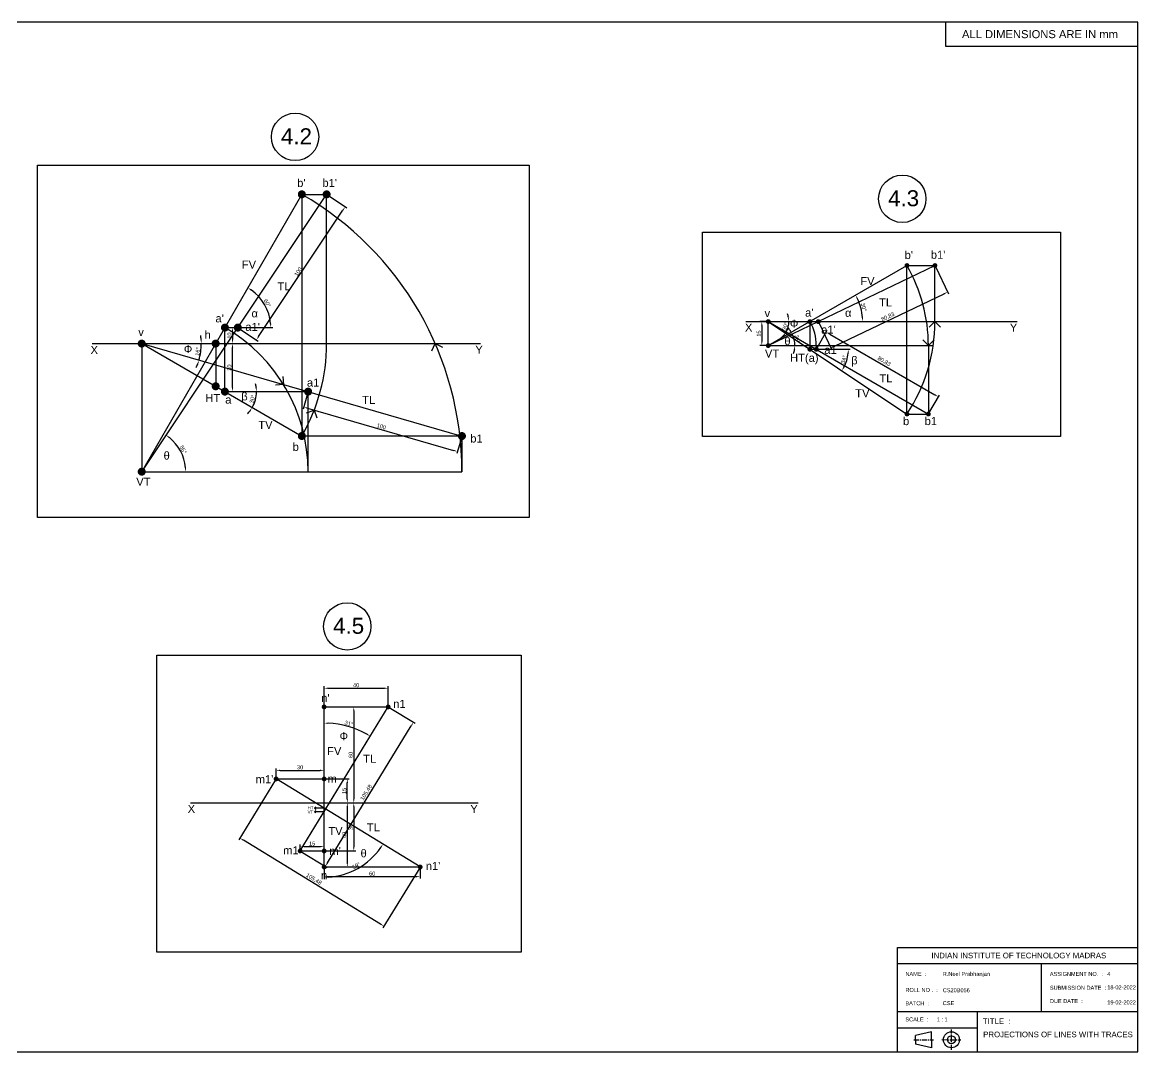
# Model space of a CAD drawing. Header units: millimetres. Extents: x 0 to 1082, y 0 to 643.
# Drawn here: x 385 to 1082, y 0 to 643 of the extents above; entities that cross this region are included whole.
import ezdxf

# ---------------------------------------------------------------- set-up
doc = ezdxf.new("R2010")
doc.units = ezdxf.units.MM
doc.linetypes.add('CENTER', pattern=[50.8, 31.75, -6.35, 6.35, -6.35])
doc.styles.get("Standard").update_dxf_attribs({"font": 'arial.ttf'})
doc.dimstyles.new('ISO-25', dxfattribs={"dimtxt": 2.5, "dimasz": 2.5, "dimexe": 1.25, "dimexo": 0.625, "dimtad": 1, "dimtxsty": 'Standard', "dimcen": 2.5, "dimclrd": 3, "dimclre": 3, "dimclrt": 3, "dimadec": 0, "dimazin": 0, "dimtfac": 1, "dimtmove": 0, "dimatfit": 3, "dimfxl": 1, "dimtfillclr": 3, "dimarcsym": 0})

# ---------------------------------------------------------------- blocks, each defined once
blk = doc.blocks.new('*D7')
at = {"color": 3, "lineweight": -2, "transparency": 16777216}
for p, q in [((563.56, 411.65), (560.59, 401.39)), ((563.34, 401.89), (654.61, 375.54)), ((659.63, 383.91), (656.67, 373.65))]:
    blk.add_line(p, q, dxfattribs=at)
at = {"color": 3, "transparency": 16777216}
for points in [[(563.46, 402.29), (563.23, 401.49), (560.94, 402.59)], [(654.73, 375.95), (654.5, 375.14), (657.02, 374.85)]]:
    blk.add_solid(points, dxfattribs=at)
at = {"layer": 'Defpoints', "color": 0, "transparency": 16777216}
for p in [(563.73, 412.25), (659.81, 384.51), (657.02, 374.85)]:
    blk.add_point(p, dxfattribs=at)
at = {"color": 3, "transparency": 16777216, "insert": (609.51, 390.55), "char_height": 2.5, "attachment_point": 5, "rotation": 343.89789}
blk.add_mtext('100', dxfattribs=at)
blk = doc.blocks.new('*D8')
at = {"color": 3, "lineweight": -2, "transparency": 16777216}
for p, q in [((575.8, 535.11), (587.94, 527.02)), ((532.81, 446.58), (585.51, 525.63)), ((520.33, 451.9), (532.46, 443.81))]:
    blk.add_line(p, q, dxfattribs=at)
at = {"color": 3, "transparency": 16777216}
for points in [[(585.16, 525.86), (585.85, 525.4), (586.89, 527.71)], [(532.46, 446.81), (533.16, 446.35), (531.42, 444.5)]]:
    blk.add_solid(points, dxfattribs=at)
at = {"layer": 'Defpoints', "color": 0, "transparency": 16777216}
for p in [(575.28, 535.45), (586.89, 527.71), (519.81, 452.25)]:
    blk.add_point(p, dxfattribs=at)
at = {"color": 3, "transparency": 16777216, "insert": (557.58, 487.16), "char_height": 2.5, "attachment_point": 5, "rotation": 56.30993}
blk.add_mtext('100', dxfattribs=at)
blk = doc.blocks.new('*D10')
at = {"color": 3, "lineweight": -2, "transparency": 16777216}
for p, q in [((512.39, 442.25), (517.77, 442.25)), ((516.52, 414.75), (516.52, 439.75)), ((512.39, 412.25), (517.77, 412.25))]:
    blk.add_line(p, q, dxfattribs=at)
at = {"color": 3, "transparency": 16777216}
for points in [[(516.1, 439.75), (516.94, 439.75), (516.52, 442.25)], [(516.1, 414.75), (516.94, 414.75), (516.52, 412.25)]]:
    blk.add_solid(points, dxfattribs=at)
at = {"layer": 'Defpoints', "color": 0, "transparency": 16777216}
for p in [(511.77, 442.25), (516.52, 442.25), (511.77, 412.25)]:
    blk.add_point(p, dxfattribs=at)
at = {"color": 3, "transparency": 16777216, "insert": (514.62, 427.25), "char_height": 2.5, "attachment_point": 5, "rotation": 90}
blk.add_mtext('30', dxfattribs=at)
blk = doc.blocks.new('*D12')
at = {"color": 3, "lineweight": -2, "transparency": 16777216}
blk.add_line((520.43, 452.25), (541.67, 452.25), dxfattribs=at)
blk.add_arc((511.77, 452.25), 28.66, 5.00027, 54.99973, dxfattribs=at)
at = {"color": 3, "transparency": 16777216}
for points in [[(527.98, 475.37), (528.43, 476.07), (526.1, 477.07)], [(540.73, 454.77), (539.9, 454.73), (540.42, 452.25)]]:
    blk.add_solid(points, dxfattribs=at)
at = {"layer": 'Defpoints', "color": 0, "transparency": 16777216}
for p in [(559.81, 535.45), (538.69, 462.05), (511.77, 452.25), (519.81, 452.25), (459.81, 362.25)]:
    blk.add_point(p, dxfattribs=at)
at = {"color": 3, "transparency": 16777216, "insert": (538.23, 467.53), "char_height": 2.5, "attachment_point": 5, "rotation": 300}
blk.add_mtext('60°', dxfattribs=at)
blk = doc.blocks.new('*D13')
at = {"color": 3, "lineweight": -2, "transparency": 16777216}
for start, end in [(330, 360), (7.27568, 14.55136), (315.44864, 322.72432)]:
    blk.add_arc((511.77, 412.25), 19.7, start, end, dxfattribs=at)
at = {"color": 3, "transparency": 16777216}
for points in [[(531.73, 414.77), (530.89, 414.72), (531.47, 412.25)], [(527.1, 400.55), (527.79, 400.09), (528.83, 402.4)]]:
    blk.add_solid(points, dxfattribs=at)
at = {"layer": 'Defpoints', "color": 0, "transparency": 16777216}
for p in [(459.81, 442.25), (511.77, 412.25), (563.73, 412.25), (530.28, 405.51), (559.81, 384.51)]:
    blk.add_point(p, dxfattribs=at)
at = {"color": 3, "transparency": 16777216, "insert": (528.96, 407.64), "char_height": 2.5, "attachment_point": 5, "rotation": 75}
blk.add_mtext('30°', dxfattribs=at)
blk = doc.blocks.new('*D14')
at = {"color": 3, "lineweight": -2, "transparency": 16777216}
for p, q in [((512.39, 452.25), (517.77, 452.25)), ((516.52, 449.75), (516.52, 444.75)), ((512.39, 442.25), (517.77, 442.25))]:
    blk.add_line(p, q, dxfattribs=at)
at = {"color": 3, "transparency": 16777216}
for points in [[(516.1, 449.75), (516.94, 449.75), (516.52, 452.25)], [(516.1, 444.75), (516.94, 444.75), (516.52, 442.25)]]:
    blk.add_solid(points, dxfattribs=at)
at = {"layer": 'Defpoints', "color": 0, "transparency": 16777216}
for p in [(511.77, 452.25), (511.77, 442.25), (516.52, 442.25)]:
    blk.add_point(p, dxfattribs=at)
at = {"color": 3, "transparency": 16777216, "insert": (514.62, 447.25), "char_height": 2.5, "attachment_point": 5, "rotation": 90}
blk.add_mtext('10', dxfattribs=at)
blk = doc.blocks.new('*D16')
at = {"color": 3, "lineweight": -2, "transparency": 16777216}
blk.add_arc((459.81, 362.25), 27.45, 5.22014, 51.08979, dxfattribs=at)
at = {"color": 3, "transparency": 16777216}
for points in [[(476.8, 383.27), (477.29, 383.94), (475.03, 385.09)], [(487.56, 364.77), (486.72, 364.73), (487.26, 362.25)]]:
    blk.add_solid(points, dxfattribs=at)
at = {"layer": 'Defpoints', "color": 0, "transparency": 16777216}
for p in [(575.28, 535.45), (485.8, 371.08), (459.81, 362.25), (459.81, 362.25), (659.81, 362.25)]:
    blk.add_point(p, dxfattribs=at)
at = {"color": 3, "transparency": 16777216, "insert": (485.68, 376.1), "char_height": 2.5, "attachment_point": 5, "rotation": 298.15497}
blk.add_mtext('56°', dxfattribs=at)
blk = doc.blocks.new('*D17')
at = {"color": 3, "lineweight": -2, "transparency": 16777216}
for p, q in [((955.48, 490.43), (963.7, 473.33)), ((892.55, 440.54), (960.91, 473.37)), ((882.63, 455.43), (890.84, 438.33))]:
    blk.add_line(p, q, dxfattribs=at)
at = {"color": 3, "transparency": 16777216}
for points in [[(960.73, 473.75), (961.09, 473), (963.16, 474.46)], [(892.37, 440.91), (892.73, 440.16), (890.3, 439.46)]]:
    blk.add_solid(points, dxfattribs=at)
at = {"layer": 'Defpoints', "color": 0, "transparency": 16777216}
for p in [(955.21, 491), (963.16, 474.46), (882.36, 456)]:
    blk.add_point(p, dxfattribs=at)
at = {"color": 3, "transparency": 16777216, "insert": (925.81, 458.87), "char_height": 2.5, "attachment_point": 5, "rotation": 25.65891}
blk.add_mtext('80,83', dxfattribs=at)
blk = doc.blocks.new('*D18')
at = {"color": 3, "lineweight": -2, "transparency": 16777216}
for p, q in [((881.44, 439.22), (887.97, 450.53)), ((889.51, 448.19), (955.18, 410.28)), ((951.44, 398.8), (957.97, 410.11))]:
    blk.add_line(p, q, dxfattribs=at)
at = {"color": 3, "transparency": 16777216}
for points in [[(889.72, 448.55), (889.3, 447.83), (887.35, 449.44)], [(955.39, 410.64), (954.97, 409.92), (957.35, 409.03)]]:
    blk.add_solid(points, dxfattribs=at)
at = {"layer": 'Defpoints', "color": 0, "transparency": 16777216}
for p in [(881.13, 438.68), (957.35, 409.03), (951.13, 398.26)]:
    blk.add_point(p, dxfattribs=at)
at = {"color": 3, "transparency": 16777216, "insert": (923.41, 431.08), "char_height": 2.5, "attachment_point": 5, "rotation": 330}
blk.add_mtext('80,83', dxfattribs=at)
blk = doc.blocks.new('*D20')
at = {"color": 3, "lineweight": -2, "transparency": 16777216}
blk.add_arc((877.11, 456), 32.92, 4.35181, 25.64819, dxfattribs=at)
at = {"color": 3, "transparency": 16777216}
for points in [[(906.42, 470.05), (907.16, 470.44), (905.62, 472.46)], [(910.36, 458.51), (909.52, 458.48), (910.03, 456)]]:
    blk.add_solid(points, dxfattribs=at)
at = {"layer": 'Defpoints', "color": 0, "transparency": 16777216}
for p in [(937.73, 491), (909.53, 461.71), (837.11, 456), (1006.48, 456), (851.13, 441)]:
    blk.add_point(p, dxfattribs=at)
at = {"color": 3, "transparency": 16777216, "insert": (910.75, 465.01), "char_height": 2.5, "attachment_point": 5, "rotation": 285}
blk.add_mtext('30°', dxfattribs=at)
blk = doc.blocks.new('*D21')
at = {"color": 3, "lineweight": -2, "transparency": 16777216}
for start, end in [(34.30459, 42.95028), (360, 25.65891), (342.70862, 351.35431)]:
    blk.add_arc((851.13, 441), 16.58, start, end, dxfattribs=at)
at = {"color": 3, "transparency": 16777216}
for points in [[(865.19, 450.55), (864.47, 450.13), (866.08, 448.18)], [(867.11, 438.53), (867.94, 438.47), (867.71, 441)]]:
    blk.add_solid(points, dxfattribs=at)
at = {"layer": 'Defpoints', "color": 0, "transparency": 16777216}
for p in [(955.21, 491), (851.13, 441), (851.13, 441), (867.53, 443.46), (954.13, 441)]:
    blk.add_point(p, dxfattribs=at)
at = {"color": 3, "transparency": 16777216, "insert": (869.15, 445.1), "char_height": 2.5, "attachment_point": 5, "rotation": 282.82945}
blk.add_mtext('26°', dxfattribs=at)
blk = doc.blocks.new('*D22')
at = {"color": 3, "lineweight": -2, "transparency": 16777216}
for start, end in [(11.13552, 22.27103), (330, 0), (307.72897, 318.86448)]:
    blk.add_arc((851.13, 456), 12.88, start, end, dxfattribs=at)
at = {"color": 3, "transparency": 16777216}
for points in [[(864.19, 458.52), (863.36, 458.44), (864.01, 456)], [(860.49, 447.76), (861.17, 447.28), (862.29, 449.55)]]:
    blk.add_solid(points, dxfattribs=at)
at = {"layer": 'Defpoints', "color": 0, "transparency": 16777216}
for p in [(837.11, 456), (851.13, 456), (1006.48, 456), (863.24, 451.59), (951.13, 398.26)]:
    blk.add_point(p, dxfattribs=at)
at = {"color": 3, "transparency": 16777216, "insert": (861.74, 453.15), "char_height": 2.5, "attachment_point": 5, "rotation": 75}
blk.add_mtext('30°', dxfattribs=at)
blk = doc.blocks.new('*D23')
at = {"color": 3, "lineweight": -2, "transparency": 16777216}
blk.add_line((881.76, 438.68), (902.37, 438.68), dxfattribs=at)
blk.add_arc((877.11, 438.68), 24.01, 332.27964, 354.03029, dxfattribs=at)
at = {"color": 3, "transparency": 16777216}
for points in [[(900.57, 436.2), (901.4, 436.16), (901.12, 438.68)], [(898.72, 427.3), (898, 427.72), (897.08, 425.36)]]:
    blk.add_solid(points, dxfattribs=at)
at = {"layer": 'Defpoints', "color": 0, "transparency": 16777216}
for p in [(851.13, 456), (877.11, 438.68), (881.13, 438.68), (899.3, 429.5), (937.73, 398.26)]:
    blk.add_point(p, dxfattribs=at)
at = {"color": 3, "transparency": 16777216, "insert": (898.27, 432.27), "char_height": 2.5, "attachment_point": 5, "rotation": 73.15497}
blk.add_mtext('34°', dxfattribs=at)
blk = doc.blocks.new('*D34')
at = {"color": 3, "lineweight": -2, "transparency": 16777216}
for p, q in [((614.26, 215.03), (630.55, 205.08)), ((575.79, 117.86), (628.18, 203.6)), ((559.26, 125.03), (575.55, 115.08))]:
    blk.add_line(p, q, dxfattribs=at)
at = {"color": 3, "transparency": 16777216}
for points in [[(627.83, 203.81), (628.54, 203.38), (629.49, 205.73)], [(575.43, 118.08), (576.14, 117.65), (574.49, 115.73)]]:
    blk.add_solid(points, dxfattribs=at)
at = {"layer": 'Defpoints', "color": 0, "transparency": 16777216}
for p in [(613.73, 215.36), (629.49, 205.73), (558.73, 125.36)]:
    blk.add_point(p, dxfattribs=at)
at = {"color": 3, "transparency": 16777216, "insert": (600.17, 161.84), "char_height": 2.5, "attachment_point": 5, "rotation": 58.57043}
blk.add_mtext('105,48', dxfattribs=at)
blk = doc.blocks.new('*D36')
at = {"color": 3, "lineweight": -2, "transparency": 16777216}
for p, q in [((543.41, 169.82), (520.49, 132.32)), ((609.01, 79.69), (523.27, 132.09)), ((633.41, 114.82), (610.49, 77.32))]:
    blk.add_line(p, q, dxfattribs=at)
at = {"color": 3, "transparency": 16777216}
for points in [[(523.49, 132.44), (523.06, 131.73), (521.14, 133.39)], [(609.22, 80.05), (608.79, 79.34), (611.14, 78.39)]]:
    blk.add_solid(points, dxfattribs=at)
at = {"layer": 'Defpoints', "color": 0, "transparency": 16777216}
for p in [(543.73, 170.36), (521.14, 133.39), (633.73, 115.36)]:
    blk.add_point(p, dxfattribs=at)
at = {"color": 3, "transparency": 16777216, "insert": (567.25, 107.71), "char_height": 2.5, "attachment_point": 5, "rotation": 328.57043}
blk.add_mtext('105,48', dxfattribs=at)
blk = doc.blocks.new('*D37')
at = {"color": 3, "lineweight": -2, "transparency": 16777216}
for p, q in [((573.73, 215.98), (573.73, 228.25)), ((576.23, 227), (611.23, 227)), ((613.73, 215.98), (613.73, 228.25))]:
    blk.add_line(p, q, dxfattribs=at)
at = {"color": 3, "transparency": 16777216}
for points in [[(576.23, 227.41), (576.23, 226.58), (573.73, 227)], [(611.23, 227.41), (611.23, 226.58), (613.73, 227)]]:
    blk.add_solid(points, dxfattribs=at)
at = {"layer": 'Defpoints', "color": 0, "transparency": 16777216}
for p in [(613.73, 227), (573.73, 215.36), (613.73, 215.36)]:
    blk.add_point(p, dxfattribs=at)
at = {"color": 3, "transparency": 16777216, "insert": (593.73, 228.9), "char_height": 2.5, "attachment_point": 5}
blk.add_mtext('40', dxfattribs=at)
blk = doc.blocks.new('*D38')
at = {"color": 3, "lineweight": -2, "transparency": 16777216}
for p, q in [((574.36, 215.36), (593.49, 215.36)), ((592.24, 212.86), (592.24, 157.86)), ((574.36, 155.36), (593.49, 155.36))]:
    blk.add_line(p, q, dxfattribs=at)
at = {"color": 3, "transparency": 16777216}
for points in [[(591.83, 212.86), (592.66, 212.86), (592.24, 215.36)], [(591.83, 157.86), (592.66, 157.86), (592.24, 155.36)]]:
    blk.add_solid(points, dxfattribs=at)
at = {"layer": 'Defpoints', "color": 0, "transparency": 16777216}
for p in [(573.73, 215.36), (573.73, 155.36), (592.24, 155.36)]:
    blk.add_point(p, dxfattribs=at)
at = {"color": 3, "transparency": 16777216, "insert": (590.34, 185.36), "char_height": 2.5, "attachment_point": 5, "rotation": 90}
blk.add_mtext('60', dxfattribs=at)
blk = doc.blocks.new('*D39')
at = {"color": 3, "lineweight": -2, "transparency": 16777216}
for p, q in [((574.36, 170.36), (589.46, 170.36)), ((588.21, 157.86), (588.21, 167.86)), ((574.36, 155.36), (589.46, 155.36))]:
    blk.add_line(p, q, dxfattribs=at)
at = {"color": 3, "transparency": 16777216}
for points in [[(587.79, 167.86), (588.62, 167.86), (588.21, 170.36)], [(587.79, 157.86), (588.62, 157.86), (588.21, 155.36)]]:
    blk.add_solid(points, dxfattribs=at)
at = {"layer": 'Defpoints', "color": 0, "transparency": 16777216}
for p in [(573.73, 170.36), (588.21, 170.36), (573.73, 155.36)]:
    blk.add_point(p, dxfattribs=at)
at = {"color": 3, "transparency": 16777216, "insert": (586.3, 162.86), "char_height": 2.5, "attachment_point": 5, "rotation": 90}
blk.add_mtext('15', dxfattribs=at)
blk = doc.blocks.new('*D40')
at = {"color": 3, "lineweight": -2, "transparency": 16777216}
for p, q in [((574.36, 155.36), (589.46, 155.36)), ((588.21, 152.86), (588.21, 117.86)), ((574.36, 115.36), (589.46, 115.36))]:
    blk.add_line(p, q, dxfattribs=at)
at = {"color": 3, "transparency": 16777216}
for points in [[(587.79, 152.86), (588.62, 152.86), (588.21, 155.36)], [(587.79, 117.86), (588.62, 117.86), (588.21, 115.36)]]:
    blk.add_solid(points, dxfattribs=at)
at = {"layer": 'Defpoints', "color": 0, "transparency": 16777216}
for p in [(573.73, 155.36), (573.73, 115.36), (588.21, 115.36)]:
    blk.add_point(p, dxfattribs=at)
at = {"color": 3, "transparency": 16777216, "insert": (586.3, 135.36), "char_height": 2.5, "attachment_point": 5, "rotation": 90}
blk.add_mtext('40', dxfattribs=at)
blk = doc.blocks.new('*D41')
at = {"color": 3, "lineweight": -2, "transparency": 16777216}
for p, q in [((574.36, 155.36), (593.49, 155.36)), ((592.24, 152.86), (592.24, 127.86)), ((574.36, 125.36), (593.49, 125.36))]:
    blk.add_line(p, q, dxfattribs=at)
at = {"color": 3, "transparency": 16777216}
for points in [[(591.83, 152.86), (592.66, 152.86), (592.24, 155.36)], [(591.83, 127.86), (592.66, 127.86), (592.24, 125.36)]]:
    blk.add_solid(points, dxfattribs=at)
at = {"layer": 'Defpoints', "color": 0, "transparency": 16777216}
for p in [(573.73, 155.36), (573.73, 125.36), (592.24, 125.36)]:
    blk.add_point(p, dxfattribs=at)
at = {"color": 3, "transparency": 16777216, "insert": (590.34, 140.36), "char_height": 2.5, "attachment_point": 5, "rotation": 90}
blk.add_mtext('30', dxfattribs=at)
blk = doc.blocks.new('*D42')
at = {"color": 3, "lineweight": -2, "transparency": 16777216}
for p, q in [((543.73, 170.98), (543.73, 176.97)), ((546.23, 175.72), (571.23, 175.72)), ((573.73, 170.98), (573.73, 176.97))]:
    blk.add_line(p, q, dxfattribs=at)
at = {"color": 3, "transparency": 16777216}
for points in [[(546.23, 176.13), (546.23, 175.3), (543.73, 175.72)], [(571.23, 176.13), (571.23, 175.3), (573.73, 175.72)]]:
    blk.add_solid(points, dxfattribs=at)
at = {"layer": 'Defpoints', "color": 0, "transparency": 16777216}
for p in [(573.73, 175.72), (543.73, 170.36), (573.73, 170.36)]:
    blk.add_point(p, dxfattribs=at)
at = {"color": 3, "transparency": 16777216, "insert": (558.73, 177.62), "char_height": 2.5, "attachment_point": 5}
blk.add_mtext('30', dxfattribs=at)
blk = doc.blocks.new('*D43')
at = {"color": 3, "lineweight": -2, "transparency": 16777216}
for p, q in [((558.73, 125.98), (558.73, 129.34)), ((561.23, 128.09), (571.23, 128.09)), ((573.73, 125.98), (573.73, 129.34))]:
    blk.add_line(p, q, dxfattribs=at)
at = {"color": 3, "transparency": 16777216}
for points in [[(561.23, 128.51), (561.23, 127.68), (558.73, 128.09)], [(571.23, 128.51), (571.23, 127.68), (573.73, 128.09)]]:
    blk.add_solid(points, dxfattribs=at)
at = {"layer": 'Defpoints', "color": 0, "transparency": 16777216}
for p in [(573.73, 128.09), (558.73, 125.36), (573.73, 125.36)]:
    blk.add_point(p, dxfattribs=at)
at = {"color": 3, "transparency": 16777216, "insert": (566.23, 130), "char_height": 2.5, "attachment_point": 5}
blk.add_mtext('15', dxfattribs=at)
blk = doc.blocks.new('*D44')
at = {"color": 3, "lineweight": -2, "transparency": 16777216}
for p, q in [((573.73, 114.73), (573.73, 108.08)), ((633.73, 114.73), (633.73, 108.08)), ((576.23, 109.33), (631.23, 109.33))]:
    blk.add_line(p, q, dxfattribs=at)
at = {"color": 3, "transparency": 16777216}
for points in [[(576.23, 109.75), (576.23, 108.92), (573.73, 109.33)], [(631.23, 109.75), (631.23, 108.92), (633.73, 109.33)]]:
    blk.add_solid(points, dxfattribs=at)
at = {"layer": 'Defpoints', "color": 0, "transparency": 16777216}
for p in [(573.73, 115.36), (633.73, 115.36), (633.73, 109.33)]:
    blk.add_point(p, dxfattribs=at)
at = {"color": 3, "transparency": 16777216, "insert": (603.73, 111.24), "char_height": 2.5, "attachment_point": 5}
blk.add_mtext('60', dxfattribs=at)
blk = doc.blocks.new('*D45')
at = {"color": 3, "lineweight": -2, "transparency": 16777216}
blk.add_arc((573.73, 149.9), 55.3, 61.16111, 87.40932, dxfattribs=at)
at = {"color": 3, "transparency": 16777216}
for points in [[(576.22, 204.73), (576.24, 205.56), (573.73, 205.2)], [(600.61, 198.7), (600.19, 197.98), (602.57, 197.09)]]:
    blk.add_solid(points, dxfattribs=at)
at = {"layer": 'Defpoints', "color": 0, "transparency": 16777216}
for p in [(573.73, 215.36), (613.73, 215.36), (593.51, 201.54), (558.73, 125.36), (573.73, 115.36)]:
    blk.add_point(p, dxfattribs=at)
at = {"color": 3, "transparency": 16777216, "insert": (589.22, 204.96), "char_height": 2.5, "attachment_point": 5, "rotation": 344.28522}
blk.add_mtext('31°', dxfattribs=at)
blk = doc.blocks.new('*D46')
at = {"color": 3, "lineweight": -2, "transparency": 16777216}
blk.add_line((573.73, 114.73), (573.73, 107.76), dxfattribs=at)
blk.add_arc((573.73, 152.02), 43.01, 273.33066, 325.23978, dxfattribs=at)
at = {"color": 3, "transparency": 16777216}
for points in [[(608.72, 127.73), (609.42, 127.27), (610.43, 129.6)], [(576.24, 108.67), (576.22, 109.5), (573.73, 109.01)]]:
    blk.add_solid(points, dxfattribs=at)
at = {"layer": 'Defpoints', "color": 0, "transparency": 16777216}
for p in [(573.73, 215.36), (543.73, 170.36), (573.73, 115.36), (588.11, 111.48), (633.73, 115.36)]:
    blk.add_point(p, dxfattribs=at)
at = {"color": 3, "transparency": 16777216, "insert": (593.84, 116.17), "char_height": 2.5, "attachment_point": 5, "rotation": 29.28522}
blk.add_mtext('59°', dxfattribs=at)
blk = doc.blocks.new('*D48')
at = {"color": 3, "lineweight": -2, "transparency": 16777216}
for start, end in [(3.85248, 7.70497), (343.89789, 0), (336.19292, 340.0454)]:
    blk.add_arc((459.81, 442.25), 37.19, start, end, dxfattribs=at)
at = {"color": 3, "transparency": 16777216}
for points in [[(497.33, 444.76), (496.49, 444.73), (496.99, 442.25)], [(494.37, 429.69), (495.16, 429.43), (495.53, 431.94)]]:
    blk.add_solid(points, dxfattribs=at)
at = {"layer": 'Defpoints', "color": 0, "transparency": 16777216}
for p in [(428.8, 442.25), (459.81, 442.25), (671.44, 442.25), (496.34, 435.32), (659.81, 384.51)]:
    blk.add_point(p, dxfattribs=at)
at = {"color": 3, "transparency": 16777216, "insert": (494.74, 437.31), "char_height": 2.5, "attachment_point": 5, "rotation": 81.94894}
blk.add_mtext('16°', dxfattribs=at)
blk = doc.blocks.new('*D49')
at = {"color": 3, "lineweight": -2, "transparency": 16777216}
for p, q in [((850.51, 456), (845.83, 456)), ((847.08, 453.5), (847.08, 443.5)), ((850.51, 441), (845.83, 441))]:
    blk.add_line(p, q, dxfattribs=at)
at = {"color": 3, "transparency": 16777216}
for points in [[(846.66, 453.5), (847.49, 453.5), (847.08, 456)], [(846.66, 443.5), (847.49, 443.5), (847.08, 441)]]:
    blk.add_solid(points, dxfattribs=at)
at = {"layer": 'Defpoints', "color": 0, "transparency": 16777216}
for p in [(851.13, 456), (847.08, 441), (851.13, 441)]:
    blk.add_point(p, dxfattribs=at)
at = {"color": 3, "transparency": 16777216, "insert": (845.18, 448.5), "char_height": 2.5, "attachment_point": 5, "rotation": 90}
blk.add_mtext('15', dxfattribs=at)

msp = doc.modelspace()

# ---------------------------------------------------------------- linework, layer by layer
for p, q in [((961.844, 642.909), (961.844, 627.909)), ((961.844, 627.909), (1081.844, 627.909)), ((559.806, 535.454), (575.276, 535.454)), ((575.276, 442.249), (575.276, 535.454)), ((937.733, 490.996), (955.214, 490.996)), ((955.214, 455.996), (955.214, 490.996)), ((951.678, 452.461), (955.214, 455.996)), ((955.214, 455.996), (958.749, 452.461)), ((511.767, 452.249), (519.806, 452.249)), ((640.975, 437.728), (643.109, 442.249)), ((643.109, 442.249), (647.631, 440.116)), ((851.13, 440.996), (954.127, 440.996)), ((881.13, 440.996), (881.13, 438.676)), ((951.13, 440.996), (947.595, 444.532)), ((954.666, 444.532), (951.13, 440.996)), ((951.13, 440.996), (951.13, 398.261)), ((877.111, 438.676), (881.13, 438.676)), ((547.974, 421.684), (548.324, 416.696)), ((511.767, 412.249), (563.729, 412.249)), ((548.324, 416.696), (543.337, 416.346)), ((563.729, 362.249), (563.729, 412.249)), ((562.794, 399.095), (567.535, 400.683)), ((567.535, 400.683), (569.123, 395.942)), ((937.733, 398.261), (951.13, 398.261)), ((659.806, 384.514), (559.806, 384.514)), ((659.806, 384.514), (659.806, 362.249)), ((459.806, 362.249), (659.806, 362.249)), ((573.731, 215.358), (613.731, 215.358)), ((543.731, 170.358), (573.731, 170.358)), ((568.526, 152.833), (567.718, 152.024)), ((573.731, 152.024), (567.718, 152.024)), ((568.526, 151.216), (567.718, 152.024)), ((568.526, 150.711), (567.718, 149.903)), ((573.731, 149.903), (567.718, 149.903)), ((568.526, 149.095), (567.718, 149.903)), ((558.731, 125.358), (573.731, 125.358)), ((573.731, 115.358), (633.731, 115.358)), ((931.844, 0), (931.844, 65)), ((931.844, 65), (1081.844, 65)), ((931.844, 55), (1081.844, 55)), ((1021.844, 25), (1021.844, 55)), ((931.844, 25), (1081.844, 25)), ((981.844, 0), (981.844, 25)), ((931.844, 15), (981.844, 15)), ((952.998, 12.464), (942.998, 10.155)), ((942.998, 7.464), (942.998, 10.155)), ((942.998, 7.464), (942.998, 4.773)), ((952.998, 7.464), (952.998, 12.464)), ((952.998, 7.464), (952.998, 2.464)), ((952.998, 2.464), (942.998, 4.773))]:
    msp.add_line(p, q)
at = {"color": 6}
for p, q in [((459.806, 362.249), (559.806, 535.454)), ((851.13, 440.996), (937.733, 490.996)), ((851.13, 455.996), (937.733, 398.261)), ((459.806, 442.249), (559.806, 384.514)), ((573.731, 115.358), (573.731, 215.358))]:
    msp.add_line(p, q, dxfattribs=at)
at = {"color": 2}
for p, q in [((459.806, 362.249), (575.276, 535.454)), ((851.13, 440.996), (955.214, 490.996)), ((851.13, 455.996), (951.13, 398.261)), ((459.806, 442.249), (659.806, 384.514)), ((558.731, 125.358), (613.731, 215.358)), ((633.731, 115.358), (543.731, 170.358))]:
    msp.add_line(p, q, dxfattribs=at)
at = {"color": 4}
for p, q in [((559.806, 535.454), (559.806, 384.514)), ((937.733, 398.261), (937.733, 490.996)), ((851.13, 440.996), (851.13, 455.996)), ((877.111, 455.996), (877.111, 438.676)), ((511.767, 412.249), (511.767, 452.249)), ((459.806, 442.249), (459.806, 362.249)), ((505.994, 442.249), (505.994, 415.583))]:
    msp.add_line(p, q, dxfattribs=at)
at = {"color": 1}
for p, q in [((837.111, 455.996), (1006.482, 455.996)), ((428.804, 442.249), (671.442, 442.249)), ((490.169, 155.358), (669.937, 155.358))]:
    msp.add_line(p, q, dxfattribs=at)
at = {"linetype": 'CENTER', "ltscale": 0.1}
for p, q in [((942.032, 7.464), (954.406, 7.464)), ((959.609, 7.514), (971.321, 7.464)), ((965.498, 1.145), (965.498, 13.925))]:
    msp.add_line(p, q, dxfattribs=at)
for points in [[(0, 0), (1081.844, 0), (1081.844, 642.909), (0, 642.909)], [(394.723, 553.645), (701.721, 553.645), (701.721, 333.619), (394.723, 333.619)], [(809.999, 511.87), (1033.667, 511.87), (1033.667, 384.296), (809.999, 384.296)], [(469.288, 247.717), (696.743, 247.717), (696.743, 62.092), (469.288, 62.092)]]:
    msp.add_lwpolyline(points, close=True)
for points, const_width in [([(558.556, 535.454, 1), (561.056, 535.454, 1)], 2.5), ([(574.026, 535.454, 1), (576.526, 535.454, 1)], 2.5), ([(936.983, 490.996, 1), (938.483, 490.996, 1)], 1.5), ([(954.464, 490.996, 1), (955.964, 490.996, 1)], 1.5), ([(510.517, 452.249, 1), (513.017, 452.249, 1)], 2.5), ([(518.556, 452.249, 1), (521.056, 452.249, 1)], 2.5), ([(850.38, 455.996, 1), (851.88, 455.996, 1)], 1.5), ([(876.361, 455.996, 1), (877.861, 455.996, 1)], 1.5), ([(881.605, 455.996, 1), (883.105, 455.996, 1)], 1.5), ([(458.556, 442.249, 1), (461.056, 442.249, 1)], 2.5), ([(504.744, 442.249, 1), (507.244, 442.249, 1)], 2.5), ([(850.38, 440.996, 1), (851.88, 440.996, 1)], 1.5), ([(876.361, 438.676, 1), (877.861, 438.676, 1)], 1.5), ([(880.38, 438.676, 1), (881.88, 438.676, 1)], 1.5), ([(504.744, 415.583, 1), (507.244, 415.583, 1)], 2.5), ([(510.517, 412.249, 1), (513.017, 412.249, 1)], 2.5), ([(562.479, 412.249, 1), (564.979, 412.249, 1)], 2.5), ([(936.983, 398.261, 1), (938.483, 398.261, 1)], 1.5), ([(950.38, 398.261, 1), (951.88, 398.261, 1)], 1.5), ([(558.556, 384.514, 1), (561.056, 384.514, 1)], 2.5), ([(658.556, 384.514, 1), (661.056, 384.514, 1)], 2.5), ([(458.556, 362.249, 1), (461.056, 362.249, 1)], 2.5), ([(572.981, 215.358, 1), (574.481, 215.358, 1)], 1.5), ([(612.981, 215.358, 1), (614.481, 215.358, 1)], 1.5), ([(542.981, 170.358, 1), (544.481, 170.358, 1)], 1.5), ([(572.981, 170.358, 1), (574.481, 170.358, 1)], 1.5), ([(573.481, 152.024, 1), (573.981, 152.024, 1)], 0.5), ([(573.481, 149.903, 1), (573.981, 149.903, 1)], 0.5), ([(557.981, 125.358, 1), (559.481, 125.358, 1)], 1.5), ([(572.981, 125.358, 1), (574.481, 125.358, 1)], 1.5), ([(572.981, 115.358, 1), (574.481, 115.358, 1)], 1.5), ([(632.981, 115.358, 1), (634.481, 115.358, 1)], 1.5)]:
    msp.add_lwpolyline(points, format="xyb", close=True, dxfattribs=dict(const_width=const_width))
for centre, radius in [((555.609, 571.355), 14.799), ((934.816, 532.673), 14.799), ((588.191, 265.615), 14.799), ((965.498, 7.464), 5), ((965.498, 7.464), 2.5)]:
    msp.add_circle(centre, radius)
for centre, radius, start, end in [((459.806, 362.249), 200, 0, 60), ((851.13, 440.996), 100, 0, 30), ((851.13, 440.996), 30, 0, 30), ((851.13, 455.996), 104.083, 326.309932, 0), ((459.806, 362.249), 103.923, 0, 60), ((459.806, 442.249), 115.47, 330, 0)]:
    msp.add_arc(centre, radius, start, end)

# ---------------------------------------------------------------- texts
for s, height, p in [('ALL DIMENSIONS ARE IN mm', 5, (972.116, 633.01)), ('4.2', 10, (546.73, 566.723)), ("b'", 5, (556.887, 540.07)), ("b1'", 5, (572.668, 540.099)), ('4.3', 10, (925.936, 528.041)), ("b'", 5, (936.284, 495.082)), ("b1'", 5, (952.632, 495.241)), ('FV', 5, (522.313, 489.114)), ('FV', 5, (908.574, 478.817)), ('TL', 5, (544.556, 475.533)), ('TL', 5, (920.308, 465.433)), ("a'", 5, (505.872, 455.527)), ('α', 5, (528.383, 458.628)), ('v', 5, (848.805, 458.765)), ("a'", 5, (874.135, 459.107)), ('α', 5, (899.038, 458.993)), ("a1'", 5, (524.521, 450.204)), ('X', 5, (836.559, 449.785)), ('Ф ', 5, (864.571, 452.202)), ("a1'", 5, (884.161, 448.478)), ('Y', 5, (1001.953, 449.785)), ('v', 5, (457.648, 446.974)), ('h', 5, (499.097, 445.26)), ('θ', 5, (861.157, 441.233)), ('X', 5, (427.833, 435.753)), ('Ф ', 5, (486.089, 436.309)), ('Y', 5, (668.151, 435.939)), ('a1', 5, (886.109, 435.783)), ('VT', 5, (849.022, 433.532)), ('HT(a)', 5, (864.698, 430.864)), ('β ', 5, (902.906, 429.329)), ('a1', 5, (562.991, 415.414)), ('TL', 5, (920.531, 418.055)), ('β', 5, (521.956, 406.779)), ('TV', 5, (905.442, 408.752)), ('HT', 5, (499.532, 405.713)), ('a', 5, (511.957, 404.769)), ('TL', 5, (597.508, 404.602)), ('TV', 5, (532.59, 388.979)), ('b', 5, (935.287, 391.336)), ('b1', 5, (948.758, 391.355)), ('b1', 5, (664.987, 380.471)), ('b', 5, (554.053, 375.235)), ('θ', 5, (473.442, 369.798)), ('VT', 5, (456.399, 353.465)), ('4.5', 10, (579.312, 260.983)), ("n'", 5, (571.875, 218.399)), ('n1', 5, (616.844, 214.754)), ('Ф', 5, (583.349, 194.567)), ('FV', 5, (575.593, 185.298)), ('TL', 5, (598.132, 180.429)), ("m1'", 5, (530.974, 167.709)), ('m', 5, (575.87, 167.957)), ('X', 5, (488.494, 149.147)), ('HT', 2, (563.407, 151.3)), ('Y', 5, (665.022, 149.147)), ('VT', 2, (563.407, 148.715)), ('TV', 5, (576.339, 135.357)), ('TL', 5, (600.417, 137.605)), ('m1', 5, (548.122, 123.267)), ("m'", 5, (576.992, 122.877)), ('θ', 5, (596.464, 121.416)), ("n1'", 5, (637.216, 113.512)), ('n', 5, (571.795, 107.675)), ('INDIAN INSTITUTE OF TECHNOLOGY MADRAS', 3.5, (953.022, 58.317)), ('NAME  :', 2.5, (936.759, 47.32)), ('R.Neel Prabhanjan', 2.5, (960.096, 47.32)), ('ASSIGNMENT NO.  :', 2.5, (1026.971, 47.32)), ('4', 2.5, (1062.853, 47.32)), ('ROLL NO .  :', 2.5, (936.759, 37.314)), ('CS20B056', 2.5, (960.096, 37.133)), ('SUBMISSION DATE  :', 2.5, (1026.971, 38.692)), ('18-02-2022', 2.5, (1062.853, 38.957)), ('BATCH  :', 2.5, (936.759, 28.985)), ('CSE', 2.5, (960.096, 29.074)), ('DUE DATE  :', 2.5, (1026.971, 30.367)), ('19-02-2022', 2.5, (1062.853, 29.53)), ('SCALE  :', 2.5, (936.759, 18.89)), ('1 : 1', 2.5, (956.39, 18.89)), ('TITLE  :', 3.5, (985.133, 17.264)), ('PROJECTIONS OF LINES WITH TRACES', 3.5, (985.345, 9.037))]:
    msp.add_text(s, height=height).set_placement(p)

# ---------------------------------------------------------------- dimensions: what is measured, and where the dimension line sits
for base, line1, line2, picture, middle in [((538.695, 462.05), ((459.806, 362.249), (559.806, 535.454)), ((511.767, 452.249), (519.806, 452.249)), '*D12', (538.23, 467.528)), ((485.795, 371.082), ((459.806, 362.249), (659.806, 362.249)), ((459.806, 362.249), (575.276, 535.454)), '*D16', (485.684, 376.099)), ((909.534, 461.713), ((837.111, 455.996), (1006.482, 455.996)), ((851.13, 440.996), (937.733, 490.996)), '*D20', (910.75, 465.01)), ((867.529, 443.462), ((851.13, 440.996), (954.127, 440.996)), ((851.13, 440.996), (955.214, 490.996)), '*D21', (869.154, 445.101)), ((863.237, 451.59), ((837.111, 455.996), (1006.482, 455.996)), ((851.13, 455.996), (951.13, 398.261)), '*D22', (861.738, 453.154)), ((899.296, 429.505), ((877.111, 438.676), (881.13, 438.676)), ((851.13, 455.996), (937.733, 398.261)), '*D23', (898.266, 432.271)), ((496.343, 435.323), ((428.804, 442.249), (671.442, 442.249)), ((459.806, 442.249), (659.806, 384.514)), '*D48', (494.745, 437.307)), ((530.28, 405.511), ((511.767, 412.249), (563.729, 412.249)), ((459.806, 442.249), (559.806, 384.514)), '*D13', (528.959, 407.643)), ((588.106, 111.485), ((573.731, 115.358), (573.731, 215.358)), ((633.731, 115.358), (543.731, 170.358)), '*D46', (593.841, 116.167)), ((593.505, 201.542), ((558.731, 125.358), (613.731, 215.358)), ((573.731, 115.358), (573.731, 215.358)), '*D45', (589.223, 204.962))]:
    dim = msp.add_angular_dim_2l(base=base, line1=line1, line2=line2, dimstyle='ISO-25')
    dim.commit()
    dim.dimension.update_dxf_attribs({"geometry": picture, "text_midpoint": middle})
for p1, p2, distance, picture, middle in [((519.806, 452.249), (575.276, 535.454), -13.964, '*D8', (557.578, 487.161)), ((882.355, 455.996), (955.214, 490.996), -18.35, '*D17', (925.809, 458.873)), ((881.13, 438.676), (951.13, 398.261), 12.433, '*D18', (923.41, 431.078)), ((563.729, 412.249), (659.806, 384.514), -10.057, '*D7', (609.505, 390.546)), ((558.731, 125.358), (613.731, 215.358), -18.463, '*D34', (600.17, 161.839)), ((573.731, 215.358), (573.731, 155.358), 18.511, '*D38', (590.341, 185.358)), ((633.731, 115.358), (543.731, 170.358), 43.324, '*D36', (567.25, 107.706)), ((573.731, 155.358), (573.731, 170.358), -14.475, '*D39', (586.305, 162.858))]:
    dim = msp.add_aligned_dim(p1=p1, p2=p2, distance=distance, dimstyle='ISO-25')
    dim.commit()
    dim.dimension.update_dxf_attribs({"geometry": picture, "text_midpoint": middle})
for base, p1, p2, picture, middle in [((847.077, 440.996), (851.13, 455.996), (851.13, 440.996), '*D49', (845.175, 448.496)), ((516.519, 442.249), (511.767, 452.249), (511.767, 442.249), '*D14', (514.618, 447.249)), ((516.519, 442.249), (511.767, 412.249), (511.767, 442.249), '*D10', (514.617, 427.249)), ((588.206, 115.358), (573.731, 155.358), (573.731, 115.358), '*D40', (586.305, 135.358)), ((592.243, 125.358), (573.731, 155.358), (573.731, 125.358), '*D41', (590.34, 140.358))]:
    dim = msp.add_linear_dim(base=base, p1=p1, p2=p2, angle=90, dimstyle='ISO-25')
    dim.commit()
    dim.dimension.update_dxf_attribs({"geometry": picture, "text_midpoint": middle})
for base, p1, p2, picture, middle in [((613.731, 226.995), (573.731, 215.358), (613.731, 215.358), '*D37', (593.731, 228.897)), ((573.731, 175.717), (543.731, 170.358), (573.731, 170.358), '*D42', (558.731, 177.619)), ((573.731, 128.095), (558.731, 125.358), (573.731, 125.358), '*D43', (566.231, 129.996)), ((633.731, 109.335), (573.731, 115.358), (633.731, 115.358), '*D44', (603.731, 111.236))]:
    dim = msp.add_linear_dim(base=base, p1=p1, p2=p2, dimstyle='ISO-25')
    dim.commit()
    dim.dimension.update_dxf_attribs({"geometry": picture, "text_midpoint": middle})

doc.saveas('drawing.dxf')
